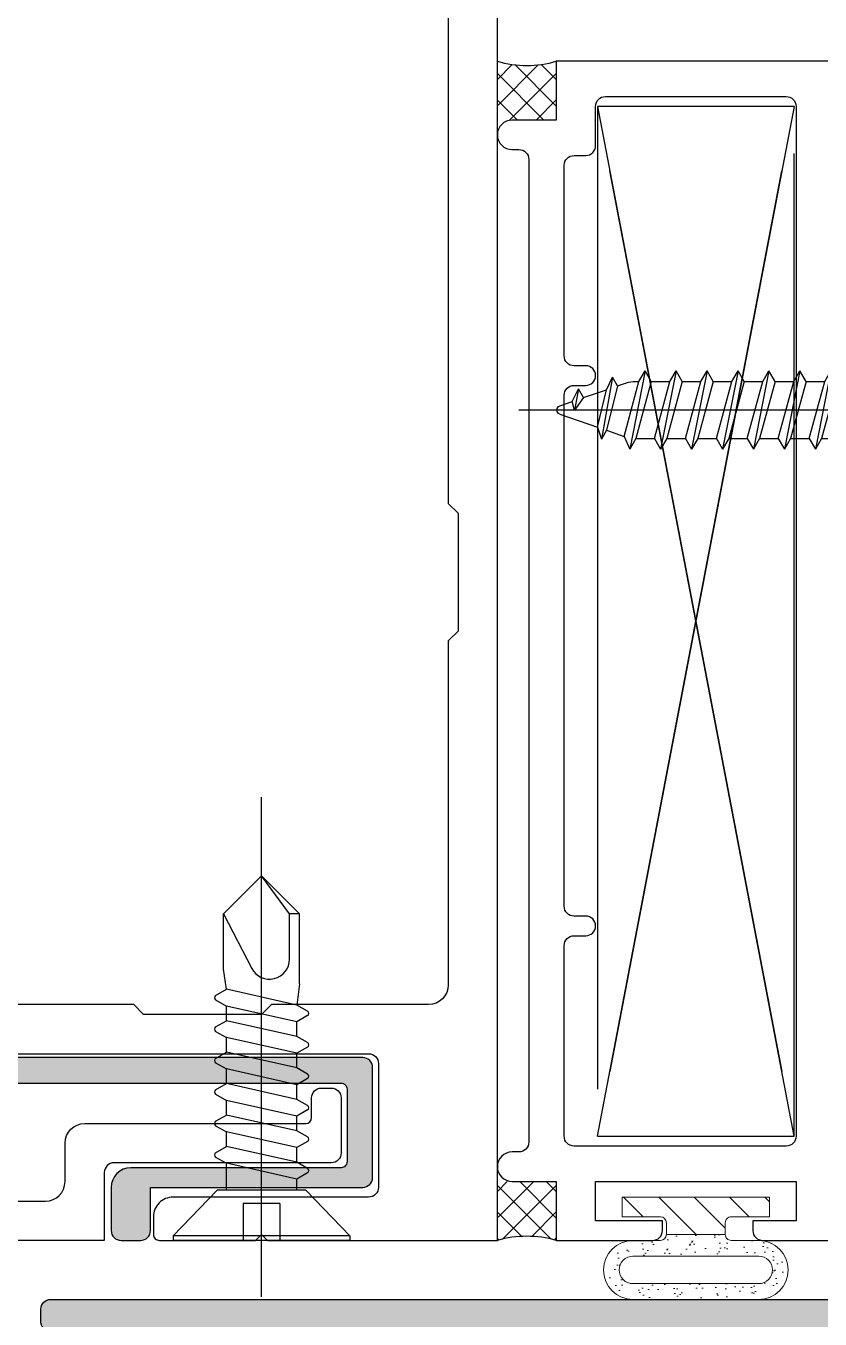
# Model space of a CAD drawing. Extents: x 93 to 3288, y 42 to 1146.
# Drawn here: x 831.1 to 871.6, y 546.7 to 612.5 of the extents above; entities that cross this region are included whole.
import ezdxf

# ---------------------------------------------------------------- set-up
doc = ezdxf.new("R2010")
doc.units = 0
doc.header["$LTSCALE"] = 200
doc.header["$MEASUREMENT"] = 0
for name, pattern in [('CEN-GAUN', [32.2, 30, -1, 0.2, -1]), ('CEN2', [0.36, 0.25, -0.05, 0.01, -0.05]), ('CENTER', [2, 1.25, -0.25, 0.25, -0.25]), ('DASHED', [0.30000000000000004, 0.17, -0.13]), ('HIDDEN', [0.375, 0.25, -0.125])]:
    doc.linetypes.add(name, pattern=pattern)
doc.layers.get('0').update_dxf_attribs({"linetype": 'CONTINUOUS'})
for name, color, linetype in [('3', 3, 'CONTINUOUS'), ('A-DIES', 3, 'CONTINUOUS'), ('A-HAT', 1, 'CONTINUOUS'), ('CEN', 1, 'CEN-GAUN'), ('CEN2', 1, 'CEN2'), ('GASKET', 5, 'CONTINUOUS'), ('hatch', 252, 'CONTINUOUS'), ('PA', 6, 'CONTINUOUS'), ('SCREW', 1, 'CONTINUOUS'), ('SEALANT', 1, 'CONTINUOUS')]:
    doc.layers.add(name, color=color, linetype=linetype)
pattern_1 = [(45, (-7509.825649187225, -1535.942627034143), (-0.6735192090801865, 0.6735192090801865), []), (135, (-7509.825649187225, -1535.942627034143), (-0.6735192090801865, -0.6735192090801864), [])]

# ---------------------------------------------------------------- blocks, each defined once
blk = doc.blocks.new('DH-887')
at = {"layer": 'A-DIES'}
for points in [[(2.25, -3, -1), (2.25, -4.5), (1.899999998509884, -4.5, 0.414213562373324), (1.399999998509884, -5), (1.399999998509884, -54.99999999813735, 0.4142135623728643), (1.899999998509884, -55.49999999813735), (2.25, -55.49999999813735, -1), (2.25, -56.99999999813735), (0, -56.99999999813735), (0, -59.99999999813735), (-4.900000000372529, -59.99999999813735, -0.4142135623728776), (-5.400000000372529, -59.49999999813735), (-5.400000000372529, -58.99999999813735), (-2, -58.99999999813735), (-2, -56.99999999813735), (-12.20000000111759, -56.99999999813735), (-12.20000000111759, -58.99999999813735), (-10, -58.99999999813735), (-10, -59.49999999813735, -0.414213562373095), (-10.5, -59.99999999813735), (-14, -59.99999999813735), (-14, -4.5), (-15.45000000111759, -4.5, -1), (-15.45000000111759, -3.400000000372529), (-14.5, -3.400000000372529, 0.4142135623730951), (-14, -2.900000000372529), (-14, -2.5, 0.4142135623730951), (-14.5, -2), (-38, -2, 0.4142135623730951), (-38.5, -2.5), (-38.5, -2.900000000372529, 0.4142135623730951), (-38, -3.400000000372529), (-37.05000000074506, -3.400000000372529, -1), (-37.05000000074506, -4.5), (-41.20000000111759, -4.5, -0.4142135623730951), (-41.70000000111759, -4), (-41.70000000111759, -3.5), (-40.5, -3.5, 0.4142135623717632), (-40, -3), (-40, -2, 0.4142135623730951), (-40.5, -1.5), (-47.5, -1.5, 0.4142135623720295), (-48, -2), (-48, -3, 0.4142135623741606), (-47.5, -3.5), (-46.30000000074506, -3.5), (-46.30000000074506, -4, -0.4142135623730951), (-46.80000000074506, -4.5), (-49, -4.5, -0.4142135623727911), (-49.5, -4), (-49.5, -0.5, -0.4142135623735654), (-49, 0), (0, 0), (0, -3)], [(-0.400000000372529, -16.99999999906868, 0.4142135623732059), (-0.900000000372529, -16.49999999906868), (-1.5, -16.49999999906868, -1), (-1.5, -15.49999999906868), (-0.900000000372529, -15.49999999906868, 0.4142135623730951), (-0.400000000372529, -14.99999999906868), (-0.400000000372529, -5.299999999813735, 0.4142135623713178), (-0.900000000372529, -4.799999999813735), (-1.5, -4.799999999813735, -0.414213562371251), (-2, -4.299999999813735), (-2, -2.299999999813735, 0.4142135623730285), (-2.5, -1.799999999813735), (-11.70000000111759, -1.799999999813735, 0.4142135623735455), (-12.20000000111759, -2.299999999813735), (-12.20000000111759, -54.6999999973923, 0.4142135623725444), (-11.70000000111759, -55.1999999973923), (-0.900000000372529, -55.1999999973923, 0.4142135623710939), (-0.400000000372529, -54.6999999973923), (-0.400000000372529, -44.99999999906868, 0.4142135623752048), (-0.900000000372529, -44.49999999906868), (-1.5, -44.49999999906868, -1), (-1.5, -43.49999999906868), (-0.900000000372529, -43.49999999906868, 0.4142135623734279), (-0.400000000372529, -42.99999999906868)]]:
    blk.add_lwpolyline(points, format="xyb", close=True, dxfattribs=at)
blk = doc.blocks.new('JA-DM-14(DH-887)')
at = {"rotation": 270}
blk.add_blockref('DH-887', (58.99999999813735, -5.400000000372529), dxfattribs=at)
blk = doc.blocks.new('JA-DM-34(JA-D-326)')
at = {"layer": 'A-DIES'}
for points in [[(5102.952506726085, 2561.892294058433), (5056.052506721896, 2561.89229405843, -0.4142135623751595), (5055.5525067219, 2562.39229405843), (5055.552506721892, 2568.69229405336, -0.4142135623706977), (5056.052506721892, 2569.192294053358), (5066.002506723986, 2569.192294053354, 0.4142135623741939), (5067.002506723987, 2570.192294053358), (5067.002506723989, 2571.092294053377, 0.4142135623742605), (5066.702506723987, 2571.392294053378), (5061.802506723919, 2571.392294053366), (5061.502506723989, 2571.092294053381), (5061.202506723887, 2571.392294053366), (5049.502506723989, 2571.392294053369), (5049.502506723989, 2471.392294053369)], [(5052.002506723989, 2498.892294053377), (5052.002506723989, 2533.892294053388), (5051.502506724007, 2534.392294053369), (5051.502506724007, 2540.392294053369), (5052.002506723989, 2540.892294053348), (5052.002506723989, 2558.39229405843, -0.414213562373095), (5053.002506723989, 2559.39229405843), (5061.002506726521, 2559.392294058433), (5061.502506723989, 2559.892294055898), (5067.50250672399, 2559.892294055898), (5068.002506721455, 2559.392294058433), (5091.002506726524, 2559.392294058433), (5091.502506723989, 2559.892294055898), (5097.502506723989, 2559.892294055898), (5098.002506721453, 2559.392294058433), (5106.002506723989, 2559.392294058433, -0.4142135623731283), (5107.002506723989, 2558.392294058433), (5107.002506723989, 2540.892294053348), (5107.50250672397, 2540.392294053369), (5107.50250672397, 2534.392294053369), (5107.002506723989, 2533.892294053388), (5107.002506723989, 2498.892294053377)]]:
    blk.add_lwpolyline(points, format="xyb", dxfattribs=at)
blk = doc.blocks.new('DSES-002')
at = {"lineweight": 9}
h = blk.add_hatch(dxfattribs=at)
h.set_pattern_fill('ANSI31', color=1, scale=0.4, angle=90)
h.set_pattern_definition([(135, (-2055.364019851051, -5519.443739235401), (-0.8980256121069154, -0.8980256121069154), [])])
h.paths.add_polyline_path([(7.5, 0), (7.5, -1), (5.549999999813735, -1, 0.4142135623722071), (5.25, -1.299999998882413), (5.25, -1.900000002235174), (2.25, -1.900000002235174), (2.25, -1.299999998882413, 0.4142135623737613), (1.950000000186265, -1), (0, -1), (0, 0)])
h = blk.add_hatch(dxfattribs=at)
h.set_pattern_fill('AR-SAND', color=1, scale=0.02, angle=90)
h.set_pattern_definition([(127.5, (-2055.364019851051, -5519.443739235401), (-0.9788264746586848, -0.03200062591968085), [0, -0.7721600000000001, 0, -0.8636, 0, -0.8255]), (97.49999999999993, (-2055.364019851051, -5519.443739235401), (-1.433650201136708, 0.8990465662760054), [0, -0.41656, 0, -0.6959599999999999, 0, -0.2667]), (57.49999999999998, (-2055.364019851051, -5520.068579236045), (-0.002874369357091427, 1.581984740482916), [0, -0.2539999999999992, 0, -0.9143999999999983, 0, -1.193799999999997]), (47.49999999999999, (-2055.364019851051, -5520.068579236045), (-0.4458586465144325, 1.527112904944594), [0, -0.127, 0, -0.59944, 0, -0.6858])])
h.paths.add_polyline_path([(8.450000000186265, -3.700000001117587, -0.4142135623730951), (6.950000000186265, -5.200000001117587), (0.5499999998137355, -5.200000001117587, -0.4142135623730951), (-0.9500000001862645, -3.700000001117587, -0.4142135623730951), (0.5499999998137355, -2.200000001117587), (1.950000000186265, -2.200000001117587, 0.4142135623729496), (2.25, -1.900000002235174), (5.25, -1.900000002235174, 0.4142135623732413), (5.549999999813735, -2.200000001117587), (6.950000000186265, -2.200000001117587, -0.4142135623730951)])
h.paths.add_polyline_path([(6.950000000186265, -3.000000001862645), (0.5499999998137355, -3.000000001862645, 0.4142135623730831), (-0.150000000372529, -3.700000001117587, 0.4142135623727501), (0.5499999998137355, -4.400000002235174), (6.950000000186265, -4.400000002235174, 0.4142135623741892), (7.649999999441206, -3.700000001117587, 0.414213562372334)], flags=16)
at = {"layer": 'GASKET', "lineweight": 9}
blk.add_line((2.25, -1.900000002235174), (5.25, -1.900000002235174), dxfattribs=at)
for points in [[(5.25, -1.900000002235174, 0.414213562373388), (5.549999999813735, -2.200000001117587), (6.950000000186265, -2.200000001117587, -0.414213562373095), (8.450000000186265, -3.700000001117587, -0.414213562373095), (6.950000000186265, -5.200000001117587), (0.5499999998137355, -5.200000001117587, -0.414213562373095), (-0.9500000001862645, -3.700000001117587, -0.414213562373095), (0.5499999998137355, -2.200000001117587), (1.950000000186265, -2.200000001117587, 0.4142135623728022), (2.25, -1.900000002235174), (2.25, -1.299999998882413, 0.414213562373095), (1.950000000186265, -1), (0, -1), (0, 0), (7.5, 0), (7.5, -1), (5.549999999813735, -1, 0.414213562374427), (5.25, -1.299999998882413)], [(6.950000000186265, -4.400000002235174), (0.5499999998137355, -4.400000002235174, -0.4142135623730712), (-0.150000000372529, -3.700000001117587, -0.4142135623730712), (0.5499999998137355, -3.000000001862645), (6.950000000186265, -3.000000001862645, -0.4142135623730951), (7.649999999441206, -3.700000001117587, -0.414213562373095)]]:
    blk.add_lwpolyline(points, format="xyb", close=True, dxfattribs=at)
blk = doc.blocks.new('JA-DM-19(JA-D-57)')
at = {"layer": 'A-DIES'}
blk.add_lwpolyline([(5.950000000013461, -0.999999999998181, -0.414213562373095), (4.950000000013461, -1.999999999998181), (2.999999999998181, -1.999999999998181, 0.414213562373095), (1.999999999998181, -2.999999999998181), (2, -7.999999999994543, 0.414213562373095), (3, -8.999999999994543), (7.249999994937752, -8.999999999996362, -0.414213562373095), (7.749999994937752, -9.499999999996362), (7.749999994937752, -10.49999999999454, -0.414213562373095), (7.249999994937752, -10.99999999999454), (3, -10.99999999999636, 0.414213562373095), (2, -11.99999999999636), (2, -16.99999999999454, 0.414213562373095), (3, -17.99999999999454), (4.950000000013461, -17.99999999999454, -0.414213562373095), (5.950000000013461, -18.99999999999454), (5.95000000001528, -30.25000000209548, 0.414213562373049), (6.250000000014552, -30.55000000209475), (7.249999994937752, -30.55000000209475, -0.414213562373095), (7.749999994937752, -31.05000000209475), (7.749999994937752, -31.55000000209293, -0.414213562373095), (7.249999994937752, -32.05000000209293), (4.45000000001528, -32.05000000209293, -0.414213562373095), (3.95000000001528, -31.55000000209293), (3.95000000001528, -20.49999999999272, 0.414213562373095), (3.45000000001528, -19.99999999999272), (0, -19.99999999999454), (-3.637978807091713e-12, -12.24999999999818, 0.414213562373095), (-1.000000000003638, -11.24999999999818), (-28.00000386005013, -11.24999999999636, -0.414213562373095), (-29.00000386005013, -10.24999999999636), (-29.00000386005013, -9.749999999998181, -0.414213562373095), (-28.00000386005013, -8.749999999998181), (-1.000000000001819, -8.749999999998181, 0.414213562373095), (-1.818989403545856e-12, -7.749999999998181), (0, 0), (3.45000000001528, 0, 0.414213562373095), (3.95000000001528, 0.5), (3.95000000001528, 11.55000000210021, -0.414213562373095), (4.45000000001528, 12.05000000210021), (7.249999994937752, 12.05000000210021, -0.414213562373095), (7.749999994937752, 11.55000000210021), (7.749999994937752, 11.05000000210202, -0.414213562373095), (7.249999994937752, 10.55000000210202), (6.250000000014552, 10.55000000210202, 0.414213562373049), (5.95000000001528, 10.25000000210275)], format="xyb", close=True, dxfattribs=at)
blk = doc.blocks.new('SC')
at = {"color": 9}
for p, q in [((16364.65723539724, -9698.823745298681), (16364.65723539724, -9689.82374529868)), ((16364.88223539724, -9689.82374529868), (16364.65723539724, -9689.82374529868)), ((16364.88223539724, -9698.823745298681), (16364.65723539724, -9698.823745298681))]:
    blk.add_line(p, q, dxfattribs=at)
at = {"color": 9, "linetype": 'Continuous'}
for p, q in [((16364.88223539724, -9698.823745298681), (16364.88223539724, -9689.82374529868)), ((16364.88223539724, -9689.82374529868), (16367.20723539724, -9692.073745298681)), ((16367.20723539724, -9696.573745298681), (16367.20723539724, -9692.073745298681)), ((16368.8937187245, -9691.988697203968), (16368.5790350603, -9692.533745298682)), ((16369.1187187245, -9691.988697203968), (16369.43340238871, -9692.533745298682)), ((16370.49371872451, -9691.988697203968), (16370.1790350603, -9692.533745298682)), ((16370.71871872451, -9691.988697203968), (16371.03340238871, -9692.533745298682)), ((16372.0937187245, -9691.988697203968), (16371.7790350603, -9692.533745298682)), ((16372.3187187245, -9691.988697203968), (16372.63340238871, -9692.533745298682)), ((16373.6937187245, -9691.988697203968), (16373.3790350603, -9692.533745298682)), ((16373.9187187245, -9691.988697203968), (16374.23340238871, -9692.533745298682)), ((16375.2937187245, -9691.988697203968), (16374.9790350603, -9692.533745298682)), ((16375.5187187245, -9691.988697203968), (16375.83340238871, -9692.533745298682)), ((16376.89371872451, -9691.988697203968), (16376.5790350603, -9692.533745298682)), ((16377.11871872451, -9691.988697203968), (16377.43340238871, -9692.533745298682)), ((16367.20723539724, -9692.533745298682), (16368.5790350603, -9692.533745298682)), ((16367.7790350603, -9696.11374529868), (16368.5790350603, -9692.533745298682)), ((16368.6334023887, -9696.11374529868), (16369.43340238871, -9692.533745298682)), ((16369.3790350603, -9696.11374529868), (16370.1790350603, -9692.533745298682)), ((16369.43340238871, -9692.533745298682), (16370.1790350603, -9692.533745298682)), ((16370.23340238871, -9696.11374529868), (16371.03340238871, -9692.533745298682)), ((16370.9790350603, -9696.11374529868), (16371.7790350603, -9692.533745298682)), ((16371.03340238871, -9692.533745298682), (16371.7790350603, -9692.533745298682)), ((16371.83340238871, -9696.11374529868), (16372.63340238871, -9692.533745298682)), ((16372.5790350603, -9696.11374529868), (16373.3790350603, -9692.533745298682)), ((16372.63340238871, -9692.533745298682), (16373.3790350603, -9692.533745298682)), ((16373.43340238871, -9696.11374529868), (16374.23340238871, -9692.533745298682)), ((16374.1790350603, -9696.11374529868), (16374.9790350603, -9692.533745298682)), ((16374.23340238871, -9692.533745298682), (16374.9790350603, -9692.533745298682)), ((16375.03340238871, -9696.11374529868), (16375.83340238871, -9692.533745298682)), ((16375.7790350603, -9696.11374529868), (16376.5790350603, -9692.533745298682)), ((16375.83340238871, -9692.533745298682), (16376.5790350603, -9692.533745298682)), ((16376.63340238871, -9696.11374529868), (16377.43340238871, -9692.533745298682)), ((16377.43340238871, -9692.533745298682), (16378.45475517625, -9692.396409925472)), ((16378.45475517625, -9692.396409925472), (16381.27990002403, -9692.396409925472)), ((16381.27512932898, -9692.388490050856), (16378.49659341595, -9693.826591632547)), ((16383.20723539724, -9694.323745298681), (16381.27990002403, -9692.396409925472)), ((16383.20723539724, -9694.323745298681), (16381.27990002403, -9696.251080671896)), ((16381.27990002403, -9695.751080671896), (16383.20723539724, -9694.323745298681)), ((16367.20723539724, -9696.11374529868), (16367.7790350603, -9696.11374529868)), ((16368.09371948774, -9696.658794715368), (16367.7790350603, -9696.11374529868)), ((16368.31871802264, -9696.658794609051), (16368.6334023887, -9696.11374529868)), ((16368.6334023887, -9696.11374529868), (16369.3790350603, -9696.11374529868)), ((16369.69371948774, -9696.658794715368), (16369.3790350603, -9696.11374529868)), ((16369.91871802265, -9696.658794609051), (16370.23340238871, -9696.11374529868)), ((16370.23340238871, -9696.11374529868), (16370.9790350603, -9696.11374529868)), ((16371.29371948774, -9696.658794715368), (16370.9790350603, -9696.11374529868)), ((16371.51871802265, -9696.658794609051), (16371.83340238871, -9696.11374529868)), ((16371.83340238871, -9696.11374529868), (16372.5790350603, -9696.11374529868)), ((16372.89371948774, -9696.658794715368), (16372.5790350603, -9696.11374529868)), ((16373.11871802265, -9696.658794609051), (16373.43340238871, -9696.11374529868)), ((16373.43340238871, -9696.11374529868), (16374.1790350603, -9696.11374529868)), ((16374.49371948774, -9696.658794715368), (16374.1790350603, -9696.11374529868)), ((16374.71871802264, -9696.658794609051), (16375.03340238871, -9696.11374529868)), ((16375.03340238871, -9696.11374529868), (16375.7790350603, -9696.11374529868)), ((16376.09371948775, -9696.658794715368), (16375.7790350603, -9696.11374529868)), ((16376.31871802264, -9696.658794609051), (16376.63340238871, -9696.11374529868)), ((16377.7187187245, -9696.251080671896), (16376.63340238871, -9696.11374529868)), ((16377.7187187245, -9696.251080671896), (16381.27990002403, -9696.251080671896)), ((16378.96511002079, -9695.751080671896), (16381.27990002403, -9695.751080671896)), ((16381.27990002403, -9696.251080671896), (16381.27990002403, -9695.751080671896)), ((16364.88223539724, -9698.823745298681), (16367.20723539724, -9696.573745298681))]:
    blk.add_line(p, q, dxfattribs=at)
at = {"color": 9, "linetype": 'DASHED'}
for p, q in [((16366.53223539724, -9693.386245298681), (16364.65723539724, -9693.386245298681)), ((16366.53223539724, -9695.26124529868), (16366.53223539724, -9693.386245298681)), ((16366.53223539724, -9695.26124529868), (16364.65723539724, -9695.26124529868))]:
    blk.add_line(p, q, dxfattribs=at)
at = {"color": 9, "linetype": 'Continuous'}
for centre, radius, start, end in [((16369.0062187245, -9692.053649109252), 0.1299038105676475, 29.99999999995822, 150.0000000000418), ((16370.6062187245, -9692.053649109252), 0.1299038105676475, 29.99999999995822, 150.0000000000418), ((16372.2062187245, -9692.053649109252), 0.1299038105676475, 29.99999999995822, 150.0000000000418), ((16373.8062187245, -9692.053649109252), 0.1299038105676475, 29.99999999995822, 150.0000000000418), ((16375.40621872451, -9692.053649109252), 0.1299038105676475, 29.99999999995822, 150.0000000000418), ((16377.0062187245, -9692.053649109252), 0.1299038105676475, 29.99999999995822, 150.0000000000418), ((16378.96511002079, -9694.731805999148), 1.01927467274725, 117.3649681106063, 270), ((16368.20621872451, -9696.593841488117), 0.1299038105676404, 209.9999999999582, 330.000000000042), ((16369.8062187245, -9696.593841488117), 0.1299038105676404, 209.9999999999582, 330.000000000042), ((16371.4062187245, -9696.593841488117), 0.1299038105676404, 209.9999999999582, 330.000000000042), ((16373.0062187245, -9696.593841488117), 0.1299038105676404, 209.9999999999582, 330.000000000042), ((16374.60621872451, -9696.593841488117), 0.1299038105676404, 209.9999999999582, 330.000000000042), ((16376.2062187245, -9696.593841488117), 0.1299038105676404, 209.9999999999582, 330.000000000042)]:
    blk.add_arc(centre, radius, start, end, dxfattribs=at)
at = {"layer": 'CEN'}
blk.add_line((16361.78699202464, -9694.323745298681), (16387.20723539725, -9694.323745298681), dxfattribs=at)
blk = doc.blocks.new('CS-4X20')
at = {"layer": 'CEN2', "linetype": 'CENTER'}
blk.add_line((-3.795757438056171, 9.89530235528946e-10), (21.65241203736514, -3.667082637548447e-09), dxfattribs=at)
at = {"layer": 'SCREW'}
for p, q in [((0, 4), (2.299999999813735, 1.999999999650754)), ((0, 4), (0, -4)), ((2.614334849640727, 0.1705688551883213), (-9.313225746154785e-10, 2.517847994691692)), ((2.630458007566631, 1.999999999650754), (2.299999999813735, 1.999999999650754)), ((2.299999999813735, 1.999999999650754), (2.299999999813735, -1.999999999185093)), ((2.944136500358582, 1.456692913197912), (2.630458007566631, 1.999999999650754)), ((2.630458007566631, 1.999999999650754), (3.417859571054578, -1.999999999185093)), ((3.891582641750574, 1.456692913197912), (4.205261134542525, 1.999999999650754)), ((4.518939626403153, 1.456692913197912), (4.205261134542525, 1.999999999650754)), ((4.205261134542525, 1.999999999650754), (4.992662697099149, -1.999999999185093)), ((5.466385768726468, 1.456692913197912), (5.780064261518419, 1.999999999650754)), ((6.093742753379047, 1.456692913197912), (5.780064261518419, 1.999999999650754)), ((5.780064261518419, 1.999999999650754), (6.567465824075043, -1.999999999185093)), ((7.041188895702362, 1.456692913197912), (7.354867388494313, 1.999999999650754)), ((7.668545880354941, 1.456692913197912), (7.354867388494313, 1.999999999650754)), ((7.354867388494313, 1.999999999650754), (8.142268951050937, -1.999999999185093)), ((8.615992022678256, 1.456692913197912), (8.929670515470207, 1.999999999650754)), ((9.243349007330835, 1.456692913197912), (8.929670515470207, 1.999999999650754)), ((8.929670515470207, 1.999999999650754), (9.717072078026831, -1.999999999185093)), ((10.19079514965415, 1.456692913197912), (10.5044736424461, 1.999999999650754)), ((10.81815213430673, 1.456692913197912), (10.5044736424461, 1.999999999650754)), ((10.5044736424461, 1.999999999650754), (11.29187520500273, -1.999999999185093)), ((11.76559827663004, 1.456692913197912), (12.07927676942199, 1.999999999650754)), ((12.39295526128262, 1.456692913197912), (12.07927676942199, 1.999999999650754)), ((12.07927676942199, 1.999999999650754), (12.86667833197862, -1.999999999185093)), ((13.34040140360594, 1.456692913197912), (13.65407989639789, 1.999999999650754)), ((13.96775838825852, 1.456692913197912), (13.65407989639789, 1.999999999650754)), ((13.65407989639789, 1.999999999650754), (14.44148145895451, -1.999999999185093)), ((14.91520452965051, 1.456692913197912), (15.22888302244246, 1.999999999650754)), ((15.54256151523441, 1.456692913197912), (15.22888302244246, 1.999999999650754)), ((15.22888302244246, 1.999999999650754), (16.01628458593041, -1.999999999185093)), ((2.944136500358582, 1.456692913197912), (3.731538062915206, -1.456692912732251)), ((3.891582641750574, 1.456692913197912), (2.944136500358582, 1.456692913197912)), ((3.891582641750574, 1.456692913197912), (4.678984205238521, -1.456692912732251)), ((5.466385768726468, 1.456692913197912), (4.518939627334476, 1.456692913197912)), ((5.3063411898911, -1.456692912732251), (4.518939626403153, 1.456692913197912)), ((5.466385768726468, 1.456692913197912), (6.253787332214415, -1.456692912732251)), ((7.041188895702362, 1.456692913197912), (6.093742754310369, 1.456692913197912)), ((6.881144316866994, -1.456692912732251), (6.093742753379047, 1.456692913197912)), ((7.041188895702362, 1.456692913197912), (7.828590459190309, -1.456692912732251)), ((8.615992022678256, 1.456692913197912), (7.668545881286263, 1.456692913197912)), ((8.455947443842888, -1.456692912732251), (7.668545880354941, 1.456692913197912)), ((8.615992022678256, 1.456692913197912), (9.403393586166203, -1.456692912732251)), ((10.19079514965415, 1.456692913197912), (9.243349008262157, 1.456692913197912)), ((10.03075057081878, -1.456692912732251), (9.243349007330835, 1.456692913197912)), ((10.19079514965415, 1.456692913197912), (10.9781967131421, -1.456692912732251)), ((11.76559827663004, 1.456692913197912), (10.81815213523805, 1.456692913197912)), ((11.60555369779468, -1.456692912732251), (10.81815213430673, 1.456692913197912)), ((11.76559827663004, 1.456692913197912), (12.55299984011799, -1.456692912732251)), ((13.34040140360594, 1.456692913197912), (12.39295526221395, 1.456692913197912)), ((13.18035682477057, -1.456692912732251), (12.39295526128262, 1.456692913197912)), ((13.34040140360594, 1.456692913197912), (14.12780296709388, -1.456692912732251)), ((14.75515995174646, -1.456692912732251), (13.96775838825852, 1.456692913197912)), ((14.91520452965051, 1.456692913197912), (13.96775838825852, 1.456692913197912)), ((14.91520452965051, 1.456692913197912), (15.70260609313846, -1.456692912732251)), ((15.72199462912977, 1.456692913197912), (15.54256151523441, 1.456692913197912)), ((16.29843799956143, -1.340050118626095), (15.54256151523441, 1.456692913197912)), ((16.6378013715148, 1.223711655649822), (16.18161495774984, 1.380098675494082)), ((16.6378013715148, 1.223711655649822), (16.89370141085237, 1.666943525837269)), ((16.89370141085237, 1.666943525837269), (17.4495699070394, -1.476384109875653)), ((17.20186311937869, 1.030343477439601), (16.89370141085237, 1.666943525837269)), ((16.6378013715148, 1.223711655649822), (17.19366986677051, -1.033152239280753)), ((18.37341307010502, 0.628719931060914), (17.20186311937869, 1.030343477439601)), ((17.66207142360508, -0.8725777003564872), (17.20186311937869, 1.030343477439601)), ((18.37341307010502, 0.628719931060914), (18.62931310944259, 1.07195180124836)), ((18.62931310944259, 1.07195180124836), (18.816550899297, -2.91038304567337e-09)), ((18.9374748179689, 0.4353517528506927), (18.62931310944259, 1.07195180124836)), ((2.614334849640727, 0.1705688551883213), (-9.313225746154785e-10, 0.4618523810640909)), ((18.37341307010502, 0.628719931060914), (18.816550899297, -2.91038304567337e-09)), ((18.816550899297, -2.91038304567337e-09), (18.9374748179689, 0.4353517528506927)), ((19.57079957332462, 0.2182392567046918), (18.9374748179689, 0.4353517528506927)), ((-9.313225746154785e-10, -2.517847993702162), (2.614334849640727, -0.1705688547808677)), ((2.614334849640727, -0.1705688547808677), (-9.313225746154785e-10, -0.4618523805984296)), ((19.57079957332462, -0.2182392624672502), (17.66207142360508, -0.8725777003564872)), ((17.19366986677051, -1.033152239280753), (16.29843799956143, -1.340050118626095)), ((17.19366986677051, -1.033152239280753), (17.4495699070394, -1.476384109875653)), ((17.66207142360508, -0.8725777003564872), (17.4495699070394, -1.476384109875653)), ((3.731538062915206, -1.456692912732251), (3.417859571054578, -1.999999999185093)), ((4.678984205238521, -1.456692912732251), (3.731538062915206, -1.456692912732251)), ((4.678984205238521, -1.456692912732251), (4.992662697099149, -1.999999999185093)), ((5.3063411898911, -1.456692912732251), (4.992662697099149, -1.999999999185093)), ((6.253787332214415, -1.456692912732251), (5.3063411898911, -1.456692912732251)), ((6.253787332214415, -1.456692912732251), (6.567465824075043, -1.999999999185093)), ((6.881144316866994, -1.456692912732251), (6.567465824075043, -1.999999999185093)), ((7.828590459190309, -1.456692912732251), (6.881144316866994, -1.456692912732251)), ((7.828590459190309, -1.456692912732251), (8.142268951050937, -1.999999999185093)), ((8.455947443842888, -1.456692912732251), (8.142268951050937, -1.999999999185093)), ((9.403393586166203, -1.456692912732251), (8.455947443842888, -1.456692912732251)), ((9.403393586166203, -1.456692912732251), (9.717072078026831, -1.999999999185093)), ((10.03075057081878, -1.456692912732251), (9.717072078026831, -1.999999999185093)), ((10.9781967131421, -1.456692912732251), (10.03075057081878, -1.456692912732251)), ((10.9781967131421, -1.456692912732251), (11.29187520500273, -1.999999999185093)), ((11.60555369779468, -1.456692912732251), (11.29187520500273, -1.999999999185093)), ((12.55299984011799, -1.456692912732251), (11.60555369779468, -1.456692912732251)), ((12.55299984011799, -1.456692912732251), (12.86667833197862, -1.999999999185093)), ((13.18035682477057, -1.456692912732251), (12.86667833197862, -1.999999999185093)), ((14.12780296709388, -1.456692912732251), (13.18035682477057, -1.456692912732251)), ((14.12780296709388, -1.456692912732251), (14.44148145895451, -1.999999999185093)), ((14.75515995174646, -1.456692912732251), (14.44148145895451, -1.999999999185093)), ((15.70260609313846, -1.456692912732251), (14.75515995174646, -1.456692912732251)), ((15.70260609313846, -1.456692912732251), (16.01628458593041, -1.999999999185093)), ((16.29843799956143, -1.340050118626095), (16.01628458593041, -1.999999999185093)), ((0, -4), (2.299999999813735, -1.999999999185093)), ((3.417859571054578, -1.999999999185093), (2.299999999813735, -1.999999999185093))]:
    blk.add_line(p, q, dxfattribs=at)
for centre, radius, start, end in [((15.72199462912977, 0.03937007894273847), 1.417322834225085, 71.07757533666053, 90), ((2.461189694702625, 2.328306436538696e-10), 0.2292317009388592, 311.9190641100113, 48.08093588998862), ((19.48040191270411, -2.91038304567337e-09), 0.2362204723708475, 292.5000000186233, 67.49999998137667)]:
    blk.add_arc(centre, radius, start, end, dxfattribs=at)
blk = doc.blocks.new('암대수정')
at = {"color": 7, "linetype": 'Continuous'}
for p, q in [((0, -1.5), (0, 0.25)), ((20, 0.25), (0, 0.25)), ((20, -1.5), (20, 0.25)), ((20, -1.5), (0, -1.5)), ((0, -2), (0, -4)), ((20, -2), (0, -2)), ((20, -2), (20, -4)), ((-7, -11), (0, -4)), ((20, -4), (0, -4)), ((1, -4), (2.500000000001819, -5.500000000000909)), ((1.116756975117823, -4.000000000001364), (2.616756975117823, -5.500000000000455)), ((2.000640451600702, -4.000000000000455), (3.500640451600702, -5.499999999999545)), ((2.884523928083581, -3.999999999999545), (4.384523928083581, -5.499999999999545)), ((3.76840740456646, -4.000000000000455), (5.26840740456646, -5.500000000000455)), ((4.652290881049339, -4.000000000000455), (6.152290881049339, -5.499999999999545)), ((5.536174357532218, -4.000000000000455), (6.415167269889935, -4.878992912358171)), ((6.420057834016916, -4.000000000001364), (6.925578854901687, -4.505521020887045)), ((7.303941310499795, -4.000000000001364), (7.435990439913439, -4.132049129415009)), ((12.60724216939889, -4.000000000000455), (13.21847285835611, -4.611230688957676)), ((13, -11), (20.00000000000364, -4)), ((13.49112564588177, -4.000000000000455), (14.99112564588177, -5.499999999999545)), ((14.37500912236465, -4.000000000000455), (15.87500912236465, -5.499999999999545)), ((15.25889259884752, -4.000000000000455), (16.75889259884752, -5.499999999999545)), ((16.1427760753304, -4.000000000000455), (17.57138803766611, -5.428611962335253)), ((17.0266595518151, -4.000000000001364), (18.01332977590755, -4.986670224093814)), ((19, -4), (17.5, -5.500000000000909)), ((17.91054302829798, -4.000000000001364), (18.45527151414899, -4.544728485852374)), ((18.79442650478086, -4.000000000001364), (18.89721325239043, -4.102786747610935)), ((13.74979091678142, -5.142548747382079), (14.10724216939889, -5.499999999999545)), ((17.5, -5.499999999999091), (2.500000000001819, -5.5)), ((-6, -11), (-4.499999999998181, -9.49999999999909)), ((10.5, -9.50000000000091), (-4.499999999998181, -9.5)), ((-4.409262125096575, -9.500000000000455), (-2.909262125096575, -11.00000000000136)), ((-3.525378648613696, -9.500000000000455), (-2.025378648613696, -11.00000000000045)), ((-2.641495172130817, -9.500000000001364), (-1.141495172130817, -11.00000000000136)), ((-1.757611695646119, -9.500000000000455), (-0.2576116956461192, -11.00000000000045)), ((-0.8737282191632403, -9.500000000000455), (-0.749999999998181, -9.623728219166424)), ((7.081223069184489, -9.500000000000455), (8.581223069184489, -11.00000000000045)), ((7.965106545667368, -9.500000000001364), (9.465106545667368, -11.00000000000136)), ((8.848990022152066, -9.500000000001364), (10.34899002215207, -11.00000000000045)), ((9.732873498634945, -9.500000000001364), (11.23287349863494, -11.00000000000045)), ((12, -11), (10.5, -9.49999999999909)), ((-5.338514539031166, -10.33851453903253), (-4.677029078064152, -11.00000000000045)), ((-4.896572800789727, -9.896572800791091), (-3.793145601581273, -11.00000000000045)), ((6.209178884013454, -10.39572276779609), (6.813456116216912, -11.00000000000045)), ((6.719590469025206, -10.02225087632496), (7.69733959270161, -11.00000000000136)), ((-7, -13), (-7, -11)), ((13, -11), (-7, -11)), ((-5.780456277272606, -10.78045627727488), (-5.560912554547031, -11.00000000000045)), ((5.698767299001702, -10.76919465926812), (5.929572639734033, -11.00000000000045)), ((13, -13), (13, -11)), ((13, -13), (-7, -13)), ((13, -13.5), (-7, -13.5)), ((-7, -13.5), (-7, -15)), ((13, -15), (13, -13.5)), ((-7, -15), (13, -15))]:
    blk.add_line(p, q, dxfattribs=at)
at = {"color": 4, "linetype": 'Continuous'}
for p, q in [((-8.0000000001437, -13.74999999917463), (-8.0000000001437, -15.74999999917463)), ((-7.100000000144064, -13.74999999917463), (-8.0000000001437, -13.74999999917463)), ((-7.100000000144064, -13.74999999917463), (-7.100000000144064, -15.24999999917463)), ((13.9999999998563, -13.74999999917463), (13.09999999985666, -13.74999999917463)), ((13.09999999985666, -13.74999999917463), (13.09999999985666, -15.24999999917463)), ((13.9999999998563, -13.74999999917463), (13.9999999998563, -15.74999999917463)), ((13.9999999998563, -15.74999999917463), (-8.0000000001437, -15.74999999917463)), ((13.09999999985666, -15.24999999917463), (-7.100000000144064, -15.24999999917463)), ((-4.650000000145155, -15.74999999917463), (-4.650000000145155, -18.24999999917463)), ((-4.2500000001437, -15.74999999917463), (-4.2500000001437, -20.04999999917391)), ((10.2499999998563, -15.74999999917463), (10.2499999998563, -20.04999999917391)), ((10.64999999985776, -15.74999999917463), (10.64999999985776, -18.24999999917463)), ((-4.650000000145155, -18.24999999917463), (-4.2500000001437, -20.04999999917391)), ((10.64999999985776, -18.24999999917463), (10.2499999998563, -20.04999999917391)), ((10.2499999998563, -20.04999999917391), (-4.2500000001437, -20.04999999917391))]:
    blk.add_line(p, q, dxfattribs=at)
at = {"layer": '3', "color": 1, "linetype": 'CENTER'}
blk.add_line((2.9999999998563, -13.19188036710739), (2.9999999998563, -22.00889535691977), dxfattribs=at)
at = {"layer": '3', "color": 7, "linetype": 'HIDDEN'}
for p, q in [((-1.5000000001437, -20.04999999917391), (-1.5000000001437, -15.24999999917463)), ((-0.5000000001437002, -20.04999999917391), (-0.5000000001437002, -15.24999999917463)), ((6.4999999998563, -20.04999999917391), (6.4999999998563, -15.24999999917463)), ((7.4999999998563, -20.04999999917391), (7.4999999998563, -15.24999999917463))]:
    blk.add_line(p, q, dxfattribs=at)
at = {"ltscale": 0.2, "xscale": -1}
for p, rotation in [((10.00000000000182, -5.499999999999545), 270), ((3.000000000001819, -9.500000000000455), 89.99999999999993)]:
    blk.add_blockref('CS-4X20', p, dxfattribs=dict(at, rotation=rotation))
blk = doc.blocks.new('DSP-3263')
at = {"layer": 'hatch'}
h = blk.add_hatch(color=252, dxfattribs=at)
edge = h.paths.add_edge_path()
edge.add_line((14.49999999999636, -3.399999999994179), (6, -3.399999999994179))
edge.add_arc((6, -0.3999999999941795), 3, 180, 270, ccw=False)
edge.add_line((3, -0.3999999999941792), (3, 3.30000000000291))
edge.add_line((3, 3.30000000000291), (2.69999999999709, 3.600000000005821))
edge.add_line((2.69999999999709, 3.600000000005821), (3, 3.899999999994179))
edge.add_line((3, 3.899999999994179), (3, 9.39999999999418))
edge.add_arc((2, 9.39999999999418), 1, 0, 90)
edge.add_line((2, 10.39999999999418), (1, 10.39999999999418))
edge.add_arc((1, 9.39999999999418), 1, 90, 180)
edge.add_line((0, 9.39999999999418), (0, -9.39999999999418))
edge.add_arc((1, -9.39999999999418), 1, 180, 270)
edge.add_line((1, -10.39999999999418), (3.399999999997817, -10.39999999999418))
edge.add_arc((3.400000000003274, -10.10000000000036), 0.2999999999938154, 269.9999999989578, 359.9999999989578)
edge.add_line((3.69999999999709, -10.10000000000582), (3.69999999999709, -9.69999999999709))
edge.add_arc((3.399999999995998, -9.69999999999527), 0.3000000000010914, 359.9999999996526, 449.9999999996527)
edge.add_line((3.399999999997817, -9.39999999999418), (2.5, -9.39999999999418))
edge.add_arc((2.499999999992724, -9.099999999998545), 0.2999999999956344, 180.0000000013896, 270.0000000013896, ccw=False)
edge.add_line((2.19999999999709, -9.10000000000582), (2.19999999999709, -7.19999999999709))
edge.add_arc((2.5, -7.19999999999709), 0.3000000000029104, 90, 180, ccw=False)
edge.add_line((2.5, -6.899999999994179), (12.69999999999709, -6.899999999994179))
edge.add_arc((12.69999999999527, -7.199999999995271), 0.3000000000010914, -3.474269760772586e-10, 89.99999999965257, ccw=False)
edge.add_line((12.99999999999636, -7.19999999999709), (12.99999999999636, -17.80000000000291))
edge.add_arc((12.69999999999529, -17.80000000000475), 0.3000000000010683, -89.999999999657, 3.5208813642384484e-10, ccw=False)
edge.add_line((12.69999999999709, -18.10000000000582), (6.899999999997817, -18.10000000000582))
edge.add_arc((6.899999999999689, -17.80000000000468), 0.3000000000011447, 179.9999999996628, 269.99999999964257, ccw=False)
edge.add_line((6.599999999998545, -17.80000000000291), (6.599999999994907, -15.19999999999709))
edge.add_arc((6.899999999997765, -15.19999999999704), 0.300000000002858, 89.99999999999, 180.0000000000102, ccw=False)
edge.add_line((6.899999999997817, -14.89999999999418), (9.099999999994907, -14.89999999999418))
edge.add_arc((9.100000000002183, -14.59999999999854), 0.2999999999956344, 269.9999999986104, 359.9999999986104)
edge.add_line((9.399999999997817, -14.60000000000582), (9.399999999997817, -13.39999999999418))
edge.add_arc((9.100000000002222, -13.40000000000142), 0.2999999999955953, 1.382141842397079e-09, 90.00000000139708)
edge.add_line((9.099999999994907, -13.10000000000582), (5.599999999994907, -13.10000000000582))
edge.add_arc((5.599999999994907, -14.10000000000582), 1, 90, 180)
edge.add_line((4.599999999994907, -14.10000000000582), (4.599999999994907, -20.30000000000291))
edge.add_arc((4.899999999997847, -20.30000000000288), 0.3000000000029397, 180.0000000000054, 269.9999999999944)
edge.add_line((4.899999999997817, -20.60000000000582), (12.70000000000073, -20.60000000000582))
edge.add_arc((12.699999999997, -20.90000000000518), 0.2999999999993577, -6.784830475226045e-10, 89.99999999928889, ccw=False)
edge.add_line((12.99999999999636, -20.90000000000873), (13, -21.89999999999418))
edge.add_arc((13.30000000000116, -21.89999999999593), 0.3000000000011589, 179.9999999996655, 269.9999999996397)
edge.add_line((13.29999999999927, -22.19999999999709), (21.5, -22.19999999999709))
edge.add_arc((21.49999999999896, -21.89999999999836), 0.2999999999987288, 270.0000000001995, 405.6355280345854)
edge.add_line((21.7097660524887, -21.68552808290406), (20.27835863281507, -20.28552808290988))
edge.add_arc((20.0685925803143, -20.5000000000019), 0.3000000000048096, 45.63552803277506, 89.9999999983892)
edge.add_line((20.06859258032273, -20.19999999999709), (18, -20.19999999999709))
edge.add_arc((18.00000000000007, -19.89999999999411), 0.3000000000029814, 180.0000000000136, 269.9999999999864, ccw=False)
edge.add_line((17.69999999999709, -19.89999999999418), (17.69999999999709, -18))
edge.add_arc((17.99999999999989, -17.99999999999989), 0.3000000000027967, 89.99999999997829, 180.0000000000217, ccw=False)
edge.add_line((18, -17.69999999999709), (21.40044152157861, -17.69999999999709))
edge.add_line((21.40044152157861, -17.69999999999709), (23, -19.30000000000291))
edge.add_line((23, -19.30000000000291), (60.5, -19.30000000000291))
edge.add_arc((60.49999999999632, -19.60000000000223), 0.2999999999993186, -6.859863788122311e-10, 89.99999999929707, ccw=False)
edge.add_line((60.79999999999563, -19.60000000000582), (60.79999999999563, -22.69999999999709))
edge.add_arc((61.39999999999782, -22.69999999999709), 0.6000000000021828, 180, 360)
edge.add_line((62, -22.69999999999709), (62, -19.60000000000582))
edge.add_arc((62.29999999999922, -19.60000000000213), 0.2999999999992156, 90.00000000068388, 180.0000000007057, ccw=False)
edge.add_line((62.29999999999563, -19.30000000000291), (64.69999999999709, -19.30000000000291))
edge.add_arc((64.69999999999699, -19.60000000000592), 0.3000000000030134, 1.972466634470038e-11, 89.99999999998101, ccw=False)
edge.add_line((65, -19.60000000000582), (65, -22.5))
edge.add_line((65, -22.5), (64.69999999999709, -22.5))
edge.add_arc((64.69999999999709, -23), 0.5, 90, 270)
edge.add_line((64.69999999999709, -23.5), (65, -23.5))
edge.add_line((65, -23.5), (65, -27.19999999999709))
edge.add_line((65, -27.19999999999709), (64.69999999999709, -27.19999999999709))
edge.add_arc((64.69999999999709, -27.69999999999709), 0.5, 90, 270)
edge.add_line((64.69999999999709, -28.19999999999709), (65, -28.19999999999709))
edge.add_line((65, -28.19999999999709), (65, -31.89999999999418))
edge.add_line((65, -31.89999999999418), (64.69999999999709, -31.89999999999418))
edge.add_arc((64.69999999999709, -32.39999999999418), 0.5, 90, 270)
edge.add_line((64.69999999999709, -32.89999999999418), (65, -32.89999999999418))
edge.add_line((65, -32.89999999999418), (65, -36.60000000000582))
edge.add_line((65, -36.60000000000582), (64.69999999999709, -36.60000000000582))
edge.add_arc((64.69999999999709, -37.10000000000582), 0.5, 90, 270)
edge.add_line((64.69999999999709, -37.60000000000582), (65, -37.60000000000582))
edge.add_line((65, -37.60000000000582), (65, -39.10000000000582))
edge.add_arc((64.70000000000432, -39.0999999999985), 0.2999999999956771, 269.99999999861853, 359.9999999986022, ccw=False)
edge.add_line((64.69999999999709, -39.39999999999418), (62.29999999999563, -39.39999999999418))
edge.add_arc((62.29999999999207, -39.1000000000021), 0.2999999999920746, 180.0000000007097, 270.00000000067985, ccw=False)
edge.add_line((62, -39.10000000000582), (62, -37.39999999999418))
edge.add_arc((61.39999999999782, -37.39999999999418), 0.6000000000021828, 0, 180)
edge.add_line((60.79999999999563, -37.39999999999418), (60.79999999999563, -40.80000000000291))
edge.add_arc((61.29999999999563, -40.80000000000291), 0.5, 180, 270)
edge.add_line((61.29999999999563, -41.30000000000291), (64.79999999999563, -41.30000000000291))
edge.add_arc((64.79999999999563, -42.30000000000291), 1, 0, 90, ccw=False)
edge.add_line((65.79999999999563, -42.30000000000291), (65.79999999999563, -44.31124164021458))
edge.add_arc((66.799999999996, -44.31124164021279), 1.000000000000369, 180.0000000001022, 261.4535102370753)
edge.add_line((66.65138815070168, -45.30013724554738), (69.95541644520563, -45.79666868154891))
edge.add_arc((69.99999999999201, -45.4999999999447), 0.3000000000036178, 261.4535102375454, 360.0000000005551)
edge.add_line((70.29999999999563, -45.49999999994179), (70.29999999999563, -42.5))
edge.add_arc((69.99999999999666, -42.49999999999606), 0.299999999998974, 359.9999999992482, 449.9999999993622)
edge.add_line((70, -42.19999999999709), (69.39999999999782, -42.19999999999709))
edge.add_arc((69.39999999999995, -42.4999999999985), 0.3000000000014111, 90.00000000040711, 180.0000000002863)
edge.add_line((69.09999999999854, -42.5), (69.09999999999854, -44))
edge.add_arc((68.79999999999559, -43.99999999999996), 0.300000000002953, 270.00000000000813, 359.99999999999187, ccw=False)
edge.add_line((68.79999999999563, -44.30000000000291), (67.59999999999854, -44.30000000000291))
edge.add_arc((67.59999999999843, -44.00000000000011), 0.3000000000027967, 179.9999999999783, 270.00000000002166, ccw=False)
edge.add_line((67.29999999999563, -44), (67.29999999999563, -36.30000000000291))
edge.add_arc((67.59999999999843, -36.3000000000028), 0.3000000000027967, 89.99999999997829, 180.0000000000217, ccw=False)
edge.add_line((67.59999999999854, -36), (68.79999999999563, -36))
edge.add_arc((68.79999999999555, -36.300000000003), 0.3000000000030028, 1.7678303265711293e-11, 89.99999999998369, ccw=False)
edge.add_line((69.09999999999854, -36.30000000000291), (69.09999999999854, -37.80000000000291))
edge.add_arc((69.40000000000131, -37.80000000000305), 0.3000000000027683, 179.9999999999742, 270.0000000000271)
edge.add_line((69.40000000000146, -38.10000000000582), (70, -38.10000000000582))
edge.add_arc((69.99999999999633, -37.80000000000651), 0.2999999999993079, 270.0000000007002, 360.000000000688)
edge.add_line((70.29999999999563, -37.80000000000291), (70.29999999999563, -33.49999999925785))
edge.add_line((70.29999999999563, -33.49999999925785), (69.79999999999927, -32.80000000000291))
edge.add_line((69.79999999999927, -32.80000000000291), (69.59999999999854, -32.80000000000291))
edge.add_arc((69.59999999999845, -33.10000000000572), 0.3000000000028109, 89.999999999981, 180.000000000019)
edge.add_line((69.29999999999563, -33.10000000000582), (69.29999999999563, -34.5))
edge.add_arc((68.99999999999646, -34.50000000000374), 0.2999999999991729, -89.99999999932419, 7.137828106351662e-10, ccw=False)
edge.add_line((69, -34.80000000000291), (67.29999999999563, -34.80000000000291))
edge.add_arc((67.29999999999927, -34.50000000000364), 0.2999999999992724, 179.9999999993052, 269.9999999993052, ccw=False)
edge.add_line((67, -34.5), (67, -30.10000000000582))
edge.add_arc((67.29999999999919, -30.1000000000021), 0.2999999999991871, 90.00000000067848, 180.0000000007097, ccw=False)
edge.add_line((67.29999999999563, -29.80000000000291), (69.04999999999563, -29.80000000000291))
edge.add_arc((69.04999999999745, -29.05000000000291), 0.75, 269.999999999861, 449.9999999998611)
edge.add_line((69.04999999999927, -28.30000000000291), (67.29999999999563, -28.30000000000291))
edge.add_arc((67.29999999999932, -28.00000000000359), 0.2999999999993186, 179.999999999314, 269.999999999297, ccw=False)
edge.add_line((67, -28), (67, -23.60000000000582))
edge.add_arc((67.29999999999923, -23.60000000000214), 0.2999999999992298, 90.00000000068673, 180.0000000007036, ccw=False)
edge.add_line((67.29999999999563, -23.30000000000291), (69.04999999999563, -23.30000000000291))
edge.add_arc((69.04999999999745, -22.55000000000291), 0.75, 269.999999999861, 449.9999999998611)
edge.add_line((69.04999999999927, -21.80000000000291), (67.29999999999563, -21.80000000000291))
edge.add_arc((67.29999999999932, -21.5000000000036), 0.299999999999315, 179.9999999993134, 269.999999999297, ccw=False)
edge.add_line((67, -21.5), (67, -17.60000000000582))
edge.add_arc((67.2999999999993, -17.60000000000222), 0.2999999999993008, 90.00000000070031, 180.000000000688, ccw=False)
edge.add_line((67.29999999999563, -17.30000000000291), (69, -17.30000000000291))
edge.add_arc((68.99999999999645, -17.6000000000021), 0.2999999999991907, -7.103722055035178e-10, 89.99999999932152, ccw=False)
edge.add_line((69.29999999999563, -17.60000000000582), (69.29999999999563, -19))
edge.add_arc((69.59999999999854, -19), 0.3000000000029104, 180, 270)
edge.add_line((69.59999999999854, -19.30000000000291), (69.79999999999927, -19.30000000000291))
edge.add_line((69.79999999999927, -19.30000000000291), (70.29999999999563, -18.60000000074797))
edge.add_line((70.29999999999563, -18.60000000074797), (70.29999999999563, -17.30000000000291))
edge.add_line((70.29999999999563, -17.30000000000291), (70.5, -17.30000000000291))
edge.add_arc((70.49999999999636, -17.00000000000364), 0.2999999999992724, 270.0000000006948, 360.0000000006948)
edge.add_line((70.79999999999563, -17), (70.79999999999563, -16.30000000000291))
edge.add_arc((70.29999999999563, -16.30000000000291), 0.5, 0, 90)
edge.add_line((70.29999999999563, -15.80000000000291), (23.9429659853231, -15.80000000000291))
edge.add_line((23.9429659853231, -15.80000000000291), (16.49999999999636, -10.55558681367256))
edge.add_line((16.49999999999636, -10.55558681367256), (16.49999999999636, -5.399999999994179))
edge.add_arc((14.49999999999636, -5.39999999999418), 2, 2.544443745170813e-14, 90)
at = {"layer": 'PA'}
blk.add_lwpolyline([(14.49999999999636, -3.399999999994179), (6, -3.399999999994179, -0.4142135623730951), (3, -0.3999999999941792), (3, 3.30000000000291), (2.69999999999709, 3.600000000005821), (3, 3.899999999994179), (3, 9.39999999999418, 0.4142135623730951), (2, 10.39999999999418), (1, 10.39999999999418, 0.4142135623730951), (0, 9.39999999999418), (0, -9.39999999999418, 0.4142135623730951), (1, -10.39999999999418), (3.399999999997817, -10.39999999999418, 0.4142135623730951), (3.69999999999709, -10.10000000000582), (3.69999999999709, -9.69999999999709, 0.4142135623730951), (3.399999999997817, -9.39999999999418), (2.5, -9.39999999999418, -0.4142135623730951), (2.19999999999709, -9.10000000000582), (2.19999999999709, -7.19999999999709, -0.4142135623730951), (2.5, -6.899999999994179), (12.69999999999709, -6.899999999994179, -0.4142135623730951), (12.99999999999636, -7.19999999999709), (12.99999999999636, -17.80000000000291, -0.4142135623731412), (12.69999999999709, -18.10000000000582), (6.899999999997817, -18.10000000000582, -0.4142135623729925), (6.599999999998545, -17.80000000000291), (6.599999999994907, -15.19999999999709, -0.4142135623731976), (6.899999999997817, -14.89999999999418), (9.099999999994907, -14.89999999999418, 0.4142135623730951), (9.399999999997817, -14.60000000000582), (9.399999999997817, -13.39999999999418, 0.4142135623731715), (9.099999999994907, -13.10000000000582), (5.599999999994907, -13.10000000000582, 0.4142135623730951), (4.599999999994907, -14.10000000000582), (4.599999999994907, -20.30000000000291, 0.4142135623730377), (4.899999999997817, -20.60000000000582), (12.70000000000073, -20.60000000000582, -0.4142135623729271), (12.99999999999636, -20.90000000000873), (13, -21.89999999999418, 0.4142135623729618), (13.29999999999927, -22.19999999999709), (21.5, -22.19999999999709, 0.6721971555505862), (21.7097660524887, -21.68552808290406), (20.27835863281507, -20.28552808290988, 0.196031217587786), (20.06859258032273, -20.19999999999709), (18, -20.19999999999709, -0.414213562372955), (17.69999999999709, -19.89999999999418), (17.69999999999709, -18, -0.4142135623733138), (18, -17.69999999999709), (21.40044152157861, -17.69999999999709), (23, -19.30000000000291), (60.5, -19.30000000000291, -0.4142135623730069), (60.79999999999563, -19.60000000000582), (60.79999999999563, -22.69999999999709, 1), (62, -22.69999999999709), (62, -19.60000000000582, -0.4142135623732062), (62.29999999999563, -19.30000000000291), (64.69999999999709, -19.30000000000291, -0.4142135623728906), (65, -19.60000000000582), (65, -22.5), (64.69999999999709, -22.5, 1), (64.69999999999709, -23.5), (65, -23.5), (65, -27.19999999999709), (64.69999999999709, -27.19999999999709, 1), (64.69999999999709, -28.19999999999709), (65, -28.19999999999709), (65, -31.89999999999418), (64.69999999999709, -31.89999999999418, 1), (64.69999999999709, -32.89999999999418), (65, -32.89999999999418), (65, -36.60000000000582), (64.69999999999709, -36.60000000000582, 1), (64.69999999999709, -37.60000000000582), (65, -37.60000000000582), (65, -39.10000000000582, -0.414213562373005), (64.69999999999709, -39.39999999999418), (62.29999999999563, -39.39999999999418, -0.4142135623729389), (62, -39.10000000000582), (62, -37.39999999999418, 1), (60.79999999999563, -37.39999999999418), (60.79999999999563, -40.80000000000291, 0.4142135623730951), (61.29999999999563, -41.30000000000291), (64.79999999999563, -41.30000000000291, -0.4142135623730951), (65.79999999999563, -42.30000000000291), (65.79999999999563, -44.31124164021458, 0.3711692535406443), (66.65138815070168, -45.30013724554738), (69.95541644520563, -45.79666868154891, 0.4586091358418788), (70.29999999999563, -45.49999999994179), (70.29999999999563, -42.5, 0.414213562373671), (70, -42.19999999999709), (69.39999999999782, -42.19999999999709, 0.4142135623724741), (69.09999999999854, -42.5), (69.09999999999854, -44, -0.414213562373005), (68.79999999999563, -44.30000000000291), (67.59999999999854, -44.30000000000291, -0.4142135623733171), (67.29999999999563, -44), (67.29999999999563, -36.30000000000291, -0.4142135623733172), (67.59999999999854, -36), (68.79999999999563, -36, -0.4142135623729182), (69.09999999999854, -36.30000000000291), (69.09999999999854, -37.80000000000291, 0.414213562373362), (69.40000000000146, -38.10000000000582), (70, -38.10000000000582, 0.4142135623730325), (70.29999999999563, -37.80000000000291), (70.29999999999563, -33.49999999925785), (69.79999999999927, -32.80000000000291), (69.59999999999854, -32.80000000000291, 0.4142135623732858), (69.29999999999563, -33.10000000000582), (69.29999999999563, -34.5, -0.4142135623732859), (69, -34.80000000000291), (67.29999999999563, -34.80000000000291, -0.4142135623730951), (67, -34.5), (67, -30.10000000000582, -0.4142135623732479), (67.29999999999563, -29.80000000000291), (69.04999999999563, -29.80000000000291, 1), (69.04999999999927, -28.30000000000291), (67.29999999999563, -28.30000000000291, -0.4142135623730031), (67, -28), (67, -23.60000000000582, -0.4142135623731871), (67.29999999999563, -23.30000000000291), (69.04999999999563, -23.30000000000291, 1), (69.04999999999927, -21.80000000000291), (67.29999999999563, -21.80000000000291, -0.4142135623730109), (67, -21.5), (67, -17.60000000000582, -0.4142135623730267), (67.29999999999563, -17.30000000000291), (69, -17.30000000000291, -0.4142135623732548), (69.29999999999563, -17.60000000000582), (69.29999999999563, -19, 0.414213562373096), (69.59999999999854, -19.30000000000291), (69.79999999999927, -19.30000000000291), (70.29999999999563, -18.60000000074797), (70.29999999999563, -17.30000000000291), (70.5, -17.30000000000291, 0.4142135623730951), (70.79999999999563, -17), (70.79999999999563, -16.30000000000291, 0.4142135623730951), (70.29999999999563, -15.80000000000291), (23.9429659853231, -15.80000000000291), (16.49999999999636, -10.55558681367256), (16.49999999999636, -5.399999999994179, 0.4142135623730948)], format="xyb", close=True, dxfattribs=at)
blk = doc.blocks.new('DSP-3265')
at = {"layer": 'hatch'}
h = blk.add_hatch(color=252, dxfattribs=at)
edge = h.paths.add_edge_path()
edge.add_line((-24.69999999998981, 0), (-24.69999999998981, -2.200000000000728))
edge.add_arc((-24.19999999998981, -2.200000000000728), 0.5, 180, 270)
edge.add_line((-24.19999999998981, -2.700000000000728), (-23.19999999998981, -2.700000000000728))
edge.add_arc((-23.19999999998981, -2.200000000000728), 0.5, 270, 360)
edge.add_line((-22.69999999998981, -2.200000000000728), (-22.69999999998981, 0))
edge.add_arc((-23.69999999998981, 5.551115123125783e-17), 1, 0, 90)
edge.add_line((-23.69999999998981, 1), (-34.39999999999418, 1))
edge.add_arc((-34.399999999996, 1.300000000001091), 0.3000000000010914, 180.0000000003474, 270.00000000034737, ccw=False)
edge.add_line((-34.69999999999709, 1.299999999999272), (-34.69999999999709, 5))
edge.add_arc((-34.399999999996, 4.999999999998181), 0.3000000000010914, 89.99999999965257, 179.9999999996526, ccw=False)
edge.add_line((-34.39999999999418, 5.299999999999272), (9.700000000004366, 5.299999999999272))
edge.add_arc((9.700000000002547, 5.000000000001819), 0.2999999999974534, -3.474269760772586e-10, 89.99999999965257, ccw=False)
edge.add_line((10, 5), (10, 1.299999999999272))
edge.add_arc((9.700000000002547, 1.299999999997453), 0.2999999999974534, -89.99999999965269, 3.474269760772586e-10, ccw=False)
edge.add_line((9.700000000004366, 1), (-1, 1))
edge.add_arc((-1, 5.551115123125783e-17), 1, 90, 180)
edge.add_line((-2, 0), (-2, -2.200000000000728))
edge.add_arc((-1.5, -2.200000000000728), 0.5, 180, 270)
edge.add_line((-1.5, -2.700000000000728), (-0.5, -2.700000000000728))
edge.add_arc((-0.5, -2.200000000000728), 0.5, 270, 360)
edge.add_line((0, -2.200000000000728), (0, 0))
edge.add_line((0, 0), (10.80000000000291, 0))
edge.add_arc((10.80000000000291, 0.5), 0.5, 270, 360)
edge.add_line((11.30000000000291, 0.5), (11.30000000000291, 6.099999999998545))
edge.add_arc((10.80000000000293, 6.099999999998564), 0.4999999999999805, 359.9999999999978, 450.0000000000022)
edge.add_line((10.80000000000291, 6.599999999998545), (-35.49999999999272, 6.599999999998545))
edge.add_arc((-35.4999999999927, 6.099999999998523), 0.5000000000000213, 90.00000000000244, 179.9999999999976)
edge.add_line((-35.99999999999272, 6.099999999998545), (-35.99999999999272, 0.5))
edge.add_arc((-35.49999999999272, 0.5), 0.5, 180, 270)
edge.add_line((-35.49999999999272, 0), (-24.69999999998981, 0))
at = {"layer": 'PA'}
blk.add_lwpolyline([(-24.69999999998981, 0), (-24.69999999998981, -2.200000000000728, 0.414213562373095), (-24.19999999998981, -2.700000000000728), (-23.19999999998981, -2.700000000000728, 0.4142135623730951), (-22.69999999998981, -2.200000000000728), (-22.69999999998981, 0, 0.4142135623730951), (-23.69999999998981, 1), (-34.39999999999418, 1, -0.4142135623730949), (-34.69999999999709, 1.299999999999272), (-34.69999999999709, 5, -0.4142135623730951), (-34.39999999999418, 5.299999999999272), (9.700000000004366, 5.299999999999272, -0.4142135623730951), (10, 5), (10, 1.299999999999272, -0.4142135623730951), (9.700000000004366, 1), (-1, 1, 0.4142135623730951), (-2, 0), (-2, -2.200000000000728, 0.4142135623730951), (-1.5, -2.700000000000728), (-0.5, -2.700000000000728, 0.4142135623730951), (0, -2.200000000000728), (0, 0), (10.80000000000291, 0, 0.4142135623730951), (11.30000000000291, 0.5), (11.30000000000291, 6.099999999998545, 0.4142135623731179), (10.80000000000291, 6.599999999998545), (-35.49999999999272, 6.599999999998545, 0.4142135623730701), (-35.99999999999272, 6.099999999998545), (-35.99999999999272, 0.5, 0.414213562373095), (-35.49999999999272, 0)], format="xyb", close=True, dxfattribs=at)
blk = doc.blocks.new('SDHK-1431-1')
at = {"layer": 'hatch', "linetype": 'HIDDEN'}
for p, q in [((-0.15, 0), (9.849999999998909, -52.39999999757856)), ((-0.15, -52.39999999757856), (9.849999999998909, 0))]:
    blk.add_line(p, q, dxfattribs=at)
blk.add_lwpolyline([(9.849999999998909, -52.39999999757856), (9.849999999998909, 0), (-0.15, 0), (-0.15, -52.39999999757856)], close=True, dxfattribs=at)
blk = doc.blocks.new('JA-DM-39(SDHK-1431)-1')
at = {"rotation": 90}
blk.add_blockref('SDHK-1431-1', (0, -9.849999999999), dxfattribs=at)

msp = doc.modelspace()

# ---------------------------------------------------------------- hatches: boundary and pattern name
at = {"layer": 'A-HAT'}
h = msp.add_hatch(dxfattribs=at)
h.set_pattern_fill('ANSI37', color=252, scale=0.3)
h.set_pattern_definition(pattern_1)
edge = h.paths.add_edge_path()
edge.add_line((858.1351984375592, 607.6719986451899), (858.1351984375592, 610.6719986451899))
edge.add_arc((856.6351984375592, 615.5071707442512), 5.062498318868959, 252.7647088403912, 287.2352911596108, ccw=False)
edge.add_line((855.1351984375592, 610.6719986451899), (855.1351984375592, 607.6719986451899))
edge.add_line((855.1351984375592, 607.6719986451899), (858.1351984375592, 607.6719986451899))
h = msp.add_hatch(dxfattribs=at)
h.set_pattern_fill('ANSI37', color=252, scale=0.3)
h.set_pattern_definition(pattern_1)
edge = h.paths.add_edge_path()
edge.add_arc((856.6351984390981, 545.3873300499363), 5.49342535992032, 74.15394040806291, 105.846059624058, ccw=False)
edge.add_line((858.1351984375119, 550.6719986469361), (858.1351984375137, 553.6719986468306))
edge.add_line((858.1351984375137, 553.6719986468306), (855.1351984375137, 553.6719986468306))
edge.add_line((855.1351984375137, 553.6719986468306), (855.1351984375137, 550.6719986468306))

# ---------------------------------------------------------------- linework, layer by layer
at = {"layer": 'SEALANT'}
for centre, radius, start, end in [((856.6351984375592, 615.5071707442512, -1.58623138670637e-09), 5.062498318869285, 252.7647088405865, 287.2352911594135), ((856.6351984375174, 545.3873300494706, -1.58623138670637e-09), 5.493425359933059, 74.1539403933559, 105.8460596062932)]:
    msp.add_arc(centre, radius, start, end, dxfattribs=at)

# ---------------------------------------------------------------- block references
for name, p, rotation in [('JA-DM-34(JA-D-326)', (5904.637705160863, 3122.064292700419, -1.58623138670637e-09), 180), ('JA-DM-34(JA-D-326)', (5904.637705160863, 3122.064292700419, -1.58623138670637e-09), 180), ('JA-DM-39(SDHK-1431)-1', (860.2351984375359, 555.9719986476885, -1.58623138670637e-09), 90), ('암대수정', (872.3851984387343, 582.9219986452226, -1.58623138670637e-09), 90.00000000000001), ('SC', (-8851.188546859416, -15813.98523675064, -1.58623138670637e-09), 90.00000000000001), ('SC', (-8851.188546859416, -15813.98523675064, -1.58623138670637e-09), 90.00000000000001), ('SC', (-8851.188546859412, -15813.98523675064, -1.58623138670637e-09), 90.00000000000001), ('SC', (-8851.188546859987, -15813.98523675759, -1.58623138670637e-09), 90.00000000000001), ('JA-DM-19(JA-D-57)', (815.1351984378521, 550.6719986468815, -1.58623138670637e-09), 90)]:
    msp.add_blockref(name, p, dxfattribs=dict(rotation=rotation))
at = {"xscale": -1, "rotation": 270}
msp.add_blockref('JA-DM-14(DH-887)', (863.5351984379099, 551.6719986469434, -1.58623138670637e-09), dxfattribs=at)
for name, p in [('SDHK-1431-1', (860.3851984375356, 608.3719986395699, -1.58623138670637e-09)), ('DSP-3265', (837.4851984368665, 553.3719986419892, -1.58623138670637e-09)), ('DSES-002', (861.4851984380962, 552.8719986461983, -1.58623138670637e-09))]:
    msp.add_blockref(name, p)
at = {"xscale": -1}
msp.add_blockref('DSP-3263', (902.7066807064798, 563.471998646939, -1.58623138670637e-09), dxfattribs=at)

doc.saveas('drawing.dxf')
